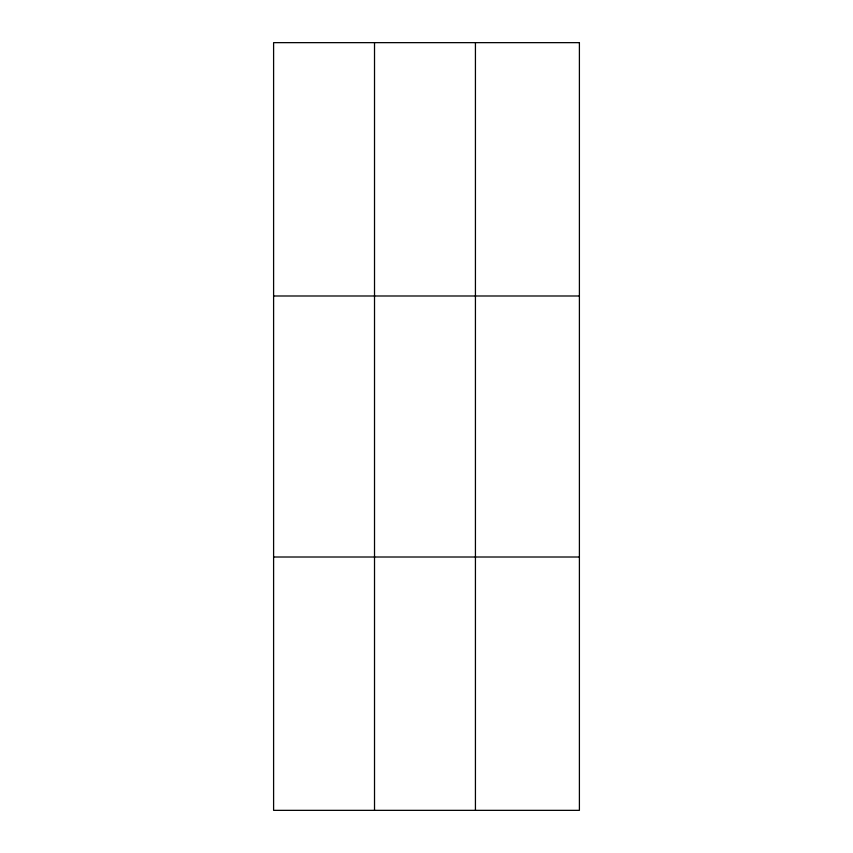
<?xml version="1.0" encoding="UTF-8"?>
<svg xmlns="http://www.w3.org/2000/svg" width="853" height="853" viewBox="0 0 853 853"><rect width="100%" height="100%" fill="white"/><g stroke="black" fill="none" stroke-linecap="round" stroke-linejoin="round"><path stroke-width="1.28" d="M374.52 810.35L374.52 42.65M475.43 810.35L475.43 42.65M273.6 295.991L579.4 295.991M273.6 557.009L579.4 557.009M579.4 42.65L579.4 810.35L273.6 810.35L273.6 42.65L579.4 42.65"/></g></svg>
